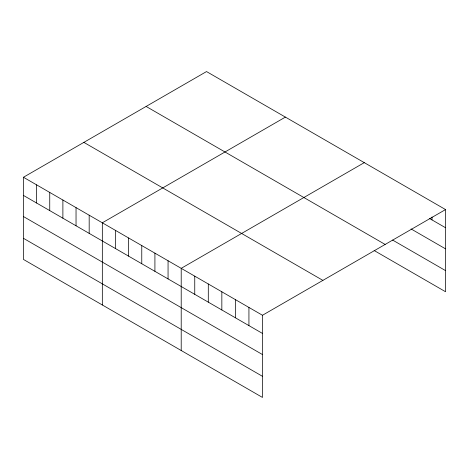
<?xml version="1.0" encoding="UTF-8"?>
<svg xmlns="http://www.w3.org/2000/svg" width="469" height="469" viewBox="0 0 469 469"><rect width="100%" height="100%" fill="white"/><g stroke="black" fill="none" stroke-linecap="round" stroke-linejoin="round"><path stroke-width="0.7" d="M23.45 177.259L262.476 315.262L262.476 397.436L23.45 259.433L23.45 177.259L206.524 71.564L445.55 209.567L445.55 291.741L374.133 250.51M285.398 117.103L102.33 222.798L102.33 304.979M364.278 162.643L181.21 268.338L181.21 350.519M262.476 315.262L445.55 209.567M429.54 218.49L445.55 227.735M411.073 228.948L445.55 248.857M392.6 240.052L445.55 270.619M146.105 106.44L385.137 244.443M83.863 142.377L322.895 280.38M23.45 195.426L262.476 333.43M23.45 216.549L262.476 354.552M23.45 238.311L262.476 376.314M432.008 217.006L432.008 219.914M248.933 307.441L248.933 325.609M235.391 299.621L235.391 317.789M221.843 291.8L221.843 309.968M208.3 283.98L208.3 302.147M194.752 276.159L194.752 294.327M168.06 260.746L168.06 278.914M154.917 253.16L154.917 271.328M141.767 245.568L141.767 263.736M128.623 237.976L128.623 256.144M115.474 230.39L115.474 248.558M89.18 215.207L89.18 233.374M76.037 207.62L76.037 225.788M62.887 200.029L62.887 218.196M49.743 192.437L49.743 210.604M36.594 184.845L36.594 203.013"/></g></svg>
